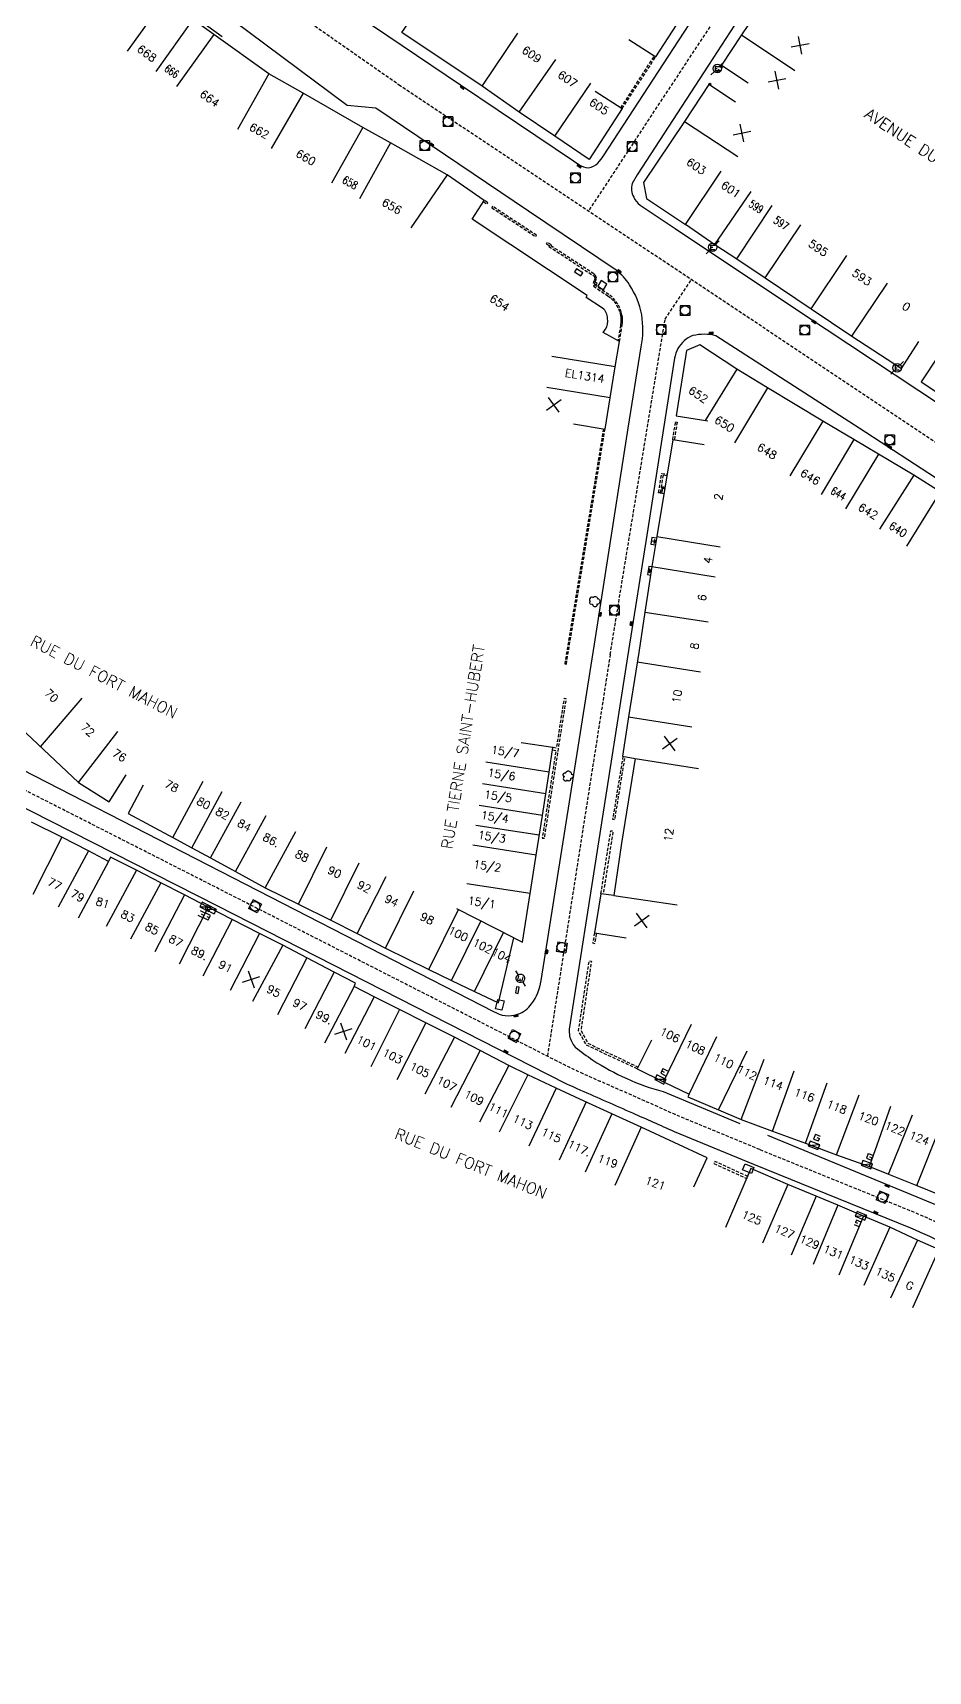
# Model space of a CAD drawing. Header units: millimetres. Extents: x 116000 to 117000, y 126000 to 127000.
# Drawn here: x 116277.5 to 116417.3, y 126148.3 to 126404.2 of the extents above; entities that cross this region are included whole.
import ezdxf
from ezdxf.enums import TextEntityAlignment as Align

# ---------------------------------------------------------------- set-up
doc = ezdxf.new("R2010")
doc.units = ezdxf.units.MM
doc.linetypes.add('DASHED', pattern=[0.75, 0.5, -0.25])
doc.layers.get('0').update_dxf_attribs({"linetype": 'CONTINUOUS'})
for name, color, linetype in [('W0001', 6, 'DASHED'), ('W0008', 7, 'CONTINUOUS'), ('W0100', 7, 'CONTINUOUS'), ('W0112', 1, 'DASHED'), ('W0300', 7, 'CONTINUOUS'), ('W0334', 7, 'CONTINUOUS'), ('W0400', 7, 'CONTINUOUS'), ('W0420', 7, 'CONTINUOUS'), ('W0430', 7, 'CONTINUOUS'), ('W0432', 7, 'CONTINUOUS'), ('W0471', 7, 'CONTINUOUS'), ('W0984', 7, 'CONTINUOUS'), ('W0989', 7, 'CONTINUOUS'), ('W0991', 7, 'CONTINUOUS'), ('W1102', 7, 'CONTINUOUS'), ('W1471', 7, 'CONTINUOUS')]:
    doc.layers.add(name, color=color, linetype=linetype)
doc.styles.get("Standard").update_dxf_attribs({"font": 'romans.shx', "width": 0.85})

# ---------------------------------------------------------------- blocks, each defined once
blk = doc.blocks.new('t991o')
at = {"color": 0, "linetype": 'Continuous'}
for p, q in [((-1, 1), (1, -1)), ((-1, -1), (1, 1))]:
    blk.add_line(p, q, dxfattribs=at)
blk = doc.blocks.new('T420')
for p, q in [((0.75, 0.75), (-0.75, 0.75)), ((-0.75, 0.75), (-0.75, -0.75)), ((0.75, 0.75), (0.75, -0.75)), ((0.75, -0.75), (-0.75, -0.75))]:
    blk.add_line(p, q)
blk.add_ellipse((0, 0), major_axis=(-0.53, 0.53), ratio=1, start_param=3.926991, end_param=10.210176)
blk = doc.blocks.new('T400')
for p, q in [((-0.15, 0.3), (0.15, 0.3)), ((-0.15, -0.25), (-0.15, 0.3)), ((-0.15, 0.15), (0.15, 0.15)), ((-0.15, 0), (0.15, 0)), ((0.15, 0.3), (0.15, -0.25)), ((-0.15, -0.15), (0.15, -0.15)), ((-0.15, -0.25), (-0.15, -0.3)), ((-0.15, -0.3), (0.15, -0.3)), ((0.15, -0.3), (0.15, -0.25))]:
    blk.add_line(p, q)
blk = doc.blocks.new('T471')
for p, q in [((-0.333334, 0.333334), (-0.333334, -0.333334)), ((-0.333334, 0.333334), (0.333334, 0.333334)), ((-0.333334, 0), (0, 0)), ((0.500001, 0.500001), (1.000002, 1.000002)), ((-0.500001, -0.500001), (-1.000002, -1.000002)), ((-0.333334, -0.333334), (0.333334, -0.333334))]:
    blk.add_line(p, q)
blk.add_ellipse((0, 0), major_axis=(0.471405, 0.471405), ratio=1, start_param=5.4977871438, end_param=11.780972451)
blk = doc.blocks.new('T300')
for p, q in [((-0.8, 0.51), (-0.86, 0.34)), ((-0.86, 0.34), (-0.86, 0.17)), ((-0.86, 0.17), (-0.74, 0.06)), ((-0.69, 0.63), (-0.8, 0.51)), ((-0.8, -0.06), (-0.74, 0.06)), ((-0.74, 0.06), (-0.69, 0.11)), ((-0.57, 0.69), (-0.69, 0.63)), ((-0.46, 0.69), (-0.57, 0.69)), ((-0.29, 0.63), (-0.46, 0.69)), ((-0.29, 0.63), (-0.17, 0.74)), ((-0.23, 0.57), (-0.29, 0.63)), ((-0.17, 0.74), (-0.06, 0.8)), ((-0.06, 0.8), (0.06, 0.8)), ((0.06, 0.8), (0.23, 0.74)), ((0.23, 0.74), (0.34, 0.63)), ((0.34, 0.63), (0.4, 0.51)), ((0.46, 0.46), (0.34, 0.46)), ((0.4, 0.51), (0.4, 0.46)), ((0.57, 0.4), (0.46, 0.46)), ((0.57, 0.4), (0.69, 0.29)), ((0.69, 0.29), (0.74, 0.17)), ((0.74, 0.06), (0.69, -0.17)), ((0.74, 0.17), (0.74, 0.06)), ((-0.8, -0.17), (-0.8, -0.06)), ((-0.8, -0.23), (-0.8, -0.17)), ((-0.74, -0.34), (-0.8, -0.23)), ((-0.69, -0.4), (-0.74, -0.34)), ((-0.51, -0.46), (-0.69, -0.4)), ((-0.4, -0.46), (-0.51, -0.46)), ((-0.4, -0.46), (-0.34, -0.46)), ((-0.34, -0.46), (-0.34, -0.4)), ((-0.34, -0.51), (-0.34, -0.46)), ((-0.29, -0.63), (-0.34, -0.51)), ((-0.17, -0.74), (-0.29, -0.63)), ((-0.06, -0.8), (-0.17, -0.74)), ((0.06, -0.8), (-0.06, -0.8)), ((0.17, -0.74), (0.06, -0.8)), ((0.23, -0.69), (0.17, -0.74)), ((0.29, -0.46), (0.23, -0.46)), ((0.29, -0.63), (0.23, -0.69)), ((0.46, -0.4), (0.29, -0.46)), ((0.34, -0.51), (0.29, -0.63)), ((0.34, -0.51), (0.34, -0.46)), ((0.57, -0.34), (0.46, -0.4)), ((0.63, -0.29), (0.57, -0.34)), ((0.69, -0.17), (0.63, -0.29))]:
    blk.add_line(p, q)
blk = doc.blocks.new('T430')
at = {"flags": 128}
for points in [[(0.8, 0.8), (-0.8, 0.8)], [(-0.8, 0.8), (-0.8, 0)], [(0.8, 0.8), (-0.8, 0)], [(-0.8, 0), (0.8, 0)], [(-0.4, 2.1), (0.4, 2.1)], [(-0.4, 2.1), (-0.4, 1.3)], [(-0.4, 1.7), (0, 1.7)], [(-0.4, 1.3), (0.4, 1.3)], [(0.8, 0), (0.8, 0.8)]]:
    blk.add_lwpolyline(points, dxfattribs=at)
blk = doc.blocks.new('T1471')
at = {"color": 0, "linetype": 'Continuous', "flags": 128}
blk.add_lwpolyline([(-0.75, -0.5), (-0.75, 0.5), (0.75, 0.5), (0.75, -0.5), (-0.75, -0.5)], dxfattribs=at)
blk = doc.blocks.new('T432')
at = {"flags": 128}
for points in [[(0.8, 0.8), (-0.8, 0.8)], [(-0.8, 0.8), (-0.8, 0)], [(0.8, 0.8), (-0.8, 0)], [(-0.8, 0), (0.8, 0)], [(-0.4, 2.1), (-0.4, 1.3)], [(-0.4, 1.3), (0.4, 1.3)], [(-0.39, 2.1), (0.41, 2.1)], [(0, 1.7), (0.4, 1.7)], [(0.4, 1.3), (0.4, 1.7)], [(0.8, 0), (0.8, 0.8)]]:
    blk.add_lwpolyline(points, dxfattribs=at)

msp = doc.modelspace()

# ---------------------------------------------------------------- linework, layer by layer
at = {"layer": 'W0001'}
for points in [[(117000, 126537.97), (116762.97, 126477.2), (116728.39, 126467.1), (116640.04, 126445.66), (116631.21, 126442.12), (116461.83, 126336.15), (116451.49, 126333.62), (116439.12, 126332.61), (116428.77, 126334.13), (116421.2, 126338.42), (116334.87, 126395.95), (116266.21, 126443.89), (116232.64, 126469.38), (116210.43, 126481.24), (116200.83, 126485.52), (116161.46, 126496.12), (116134.45, 126499.4), (116042.57, 126490.32), (116000, 126485.86)], [(116392.68, 126419.6), (116364.23, 126376.38)], [(116367.64, 126307.11), (116376.22, 126359.52), (116380.31, 126365.66)]]:
    msp.add_lwpolyline(points, dxfattribs=at)
at = {"layer": 'W0001', "flags": 128}
for points in [[(116391.02, 126229.76), (116378.64, 126234.86, 0.000581), (116372.19, 126237.73, 0.000729), (116364.07, 126241.31, -0.017798), (116359.06, 126243.72), (116307.52, 126270), (116242.44, 126303.12), (116199.66, 126324.96, -0.004496), (116193.67, 126328.27, -0.001756), (116191.35, 126329.6, -0.00837), (116188.99, 126331.01), (116173.44, 126340.97), (116165.06, 126347.42), (116129.38, 126374.93)], [(116367.64, 126307.11), (116357.84, 126244.34, 0.076326)], [(116391.02, 126229.76), (116415.57, 126219.79, -0.001365), (116421.53, 126217.12, -0.001213), (116426.81, 126214.72), (116461.1, 126198.45), (116469.03, 126194.67), (116472.58, 126190.93), (116475.9, 126186.8), (116480.27, 126184.14), (116522.55, 126164.25), (116527.02, 126162.8), (116531.32, 126162.93), (116535.68, 126164.24)]]:
    msp.add_lwpolyline(points, format="xyb", dxfattribs=at)
at = {"layer": 'W0008', "flags": 128}
for points in [[(116348.15, 126446.52), (116336.52, 126427.15), (116331.37, 126418.52), (116326.23, 126409.91, 0.1559), (116326.2, 126409.45, -0.0795), (116326.08, 126408.38), (116344.25, 126396.1), (116361.92, 126384.26), (116362.75, 126383.69, 0.1344), (116364.25, 126383.16, 0.1674), (116365.69, 126383.9, 0.0639), (116366.62, 126385.04), (116377.54, 126401.79), (116390.2, 126421.22)], [(116395.17, 126417.98), (116383.01, 126399.21), (116371.83, 126382.06), (116371.1, 126380.68, 0.2282), (116371.32, 126378.58, 0.1384), (116372.31, 126377.31), (116377.77, 126373.67), (116397.66, 126360.41), (116415.82, 126348.37), (116425.86, 126341.68, 0.0977), (116433.38, 126338.89, 0.0351), (116439.36, 126338.14, 0.0361), (116447.43, 126338.32, 0.0413), (116457.31, 126339.99, 0.0372), (116464.04, 126342.26, 0.033), (116471.18, 126345.96), (116478.15, 126350.1), (116479.97, 126353.6), (116510.67, 126372.84), (116519.19, 126378.18), (116548.17, 126396.34), (116572.02, 126411.37), (116588.81, 126421.78), (116611.15, 126435.82)], [(116365.22, 126308.75), (116366.94, 126320.09), (116370.47, 126342.47), (116372.5, 126355.18, 0.0828), (116372.57, 126360.2, 0.1018), (116370.64, 126364.89, 0.0986), (116368.57, 126367.14), (116354.87, 126376.4), (116331.05, 126392.47), (116326.6, 126392.9), (116306.17, 126408.07), (116282.34, 126425.66), (116278.28, 126428.64, 0.0504), (116276.53, 126429.64, 0.0524), (116274.63, 126430.31), (116259.53, 126433.85)], [(116217.89, 126408.15), (116193.74, 126371.21), (116176.49, 126344.82, 0.111552), (116176.19, 126343.79, 0.091818), (116176.29, 126342.92, 0.079124), (116176.75, 126341.98), (116181.77, 126338.6, 0.010382), (116189.24, 126333.99, 0.008083), (116195.18, 126330.61, 0.008856), (116197.01, 126329.66), (116244.78, 126305.07), (116349.45, 126251.35), (116349.45, 126251.35, 0.230778), (116353.19, 126250.9, 0.156931), (116355.38, 126252.52, 0.121396), (116356.85, 126256.17), (116365.22, 126308.75)], [(116485.15, 126261.94), (116491.57, 126289.98, 0.1615), (116491.37, 126292.26, 0.0854), (116490.21, 126293.74), (116480.09, 126299.67, 0.0064), (116472.64, 126303.93, 0.0186), (116461.36, 126309.6), (116457.81, 126311.23, -0.0145), (116454.83, 126312.73, -0.0091), (116452.61, 126313.94), (116444.78, 126318.46, -0.0033), (116437.82, 126322.51, -0.0024), (116432.71, 126325.59, -0.0074), (116428.14, 126328.43), (116406.51, 126342.47), (116384.16, 126356.91, 0.1225), (116380.56, 126356.93, 0.1808), (116378.21, 126354.9, 0.0863), (116377.71, 126353.41), (116373.35, 126325.78), (116370.49, 126307.74)], [(116390.07, 126227.45), (116377.66, 126232.55, 0.000584), (116371.17, 126235.44, 0.000729), (116363.06, 126239.01, -0.017745), (116357.9, 126241.5), (116306.38, 126267.77), (116241.3, 126300.88), (116198.49, 126322.74, -0.004517), (116192.44, 126326.09, -0.001756), (116190.1, 126327.43, -0.008422), (116187.65, 126328.89), (116167.18, 126342, 0.157913), (116163.83, 126343.11, 0.112635), (116161.34, 126342.57, 0.23769), (116156.97, 126337.04), (116154.38, 126326.16, -0.005923), (116152.2, 126317.44, -0.003459), (116150.83, 126312.37, -0.020277), (116146.79, 126299.83), (116115.57, 126219.85)], [(116370.49, 126307.74), (116361.26, 126248.59, 0.072988), (116361.31, 126247.52, 0.136366), (116362.19, 126245.76, 0.023066), (116364.94, 126243.75, 0.08202), (116375.91, 126238.84), (116387.89, 126233.82)], [(116392.2, 126232), (116417.9, 126221.39, -0.008427), (116421.15, 126220.05, -0.005078), (116423.08, 126219.19), (116463.43, 126200.8, 0.239273), (116469.53, 126200.97, 0.195657), (116472.75, 126204.9), (116474.88, 126214.7), (116480.47, 126241.48), (116485.15, 126261.94)], [(116521.42, 126000, 0.008187), (116521.77, 126011.73), (116522.06, 126037.34, -0.003895), (116522.55, 126054.54, -0.003529), (116523.22, 126070.11, -0.011747), (116525.22, 126097.11), (116531.62, 126153.14, 0.173513), (116530.81, 126156.7, 0.143603), (116528.51, 126158.71), (116473.58, 126184.62, -0.022708), (116473.01, 126184.98, -0.028168), (116472.36, 126185.49), (116465.32, 126192.34, 0.075951), (116464.28, 126193.31, 0.040454), (116463.63, 126193.68), (116425.73, 126212.46, 0.001205), (116420.5, 126214.84, 0.001356), (116414.59, 126217.48), (116390.07, 126227.45)]]:
    msp.add_lwpolyline(points, format="xyb", dxfattribs=at)
at = {"layer": 'W0100'}
for p, q in [((116375.61, 126333.33), (116376.18, 126333.24)), ((116375.45, 126332.35), (116376.02, 126332.25))]:
    msp.add_line(p, q, dxfattribs=at)
at = {"layer": 'W0100', "flags": 128}
for points in [[(116370.57, 126403.22), (116374.77, 126400.5), (116388.65, 126421.93)], [(116396.47, 126407.35), (116392.32, 126410.13), (116388.16, 126403.91), (116385.01, 126399.17), (116389.18, 126396.41)], [(116387.23, 126393.42), (116383.06, 126396.19), (116379.23, 126390.41), (116372.86, 126380.86), (116373.33, 126378.36), (116379.39, 126374.3)], [(116379.4, 126374.32), (116383.99, 126371.18), (116387.41, 126368.93), (116391.82, 126365.96), (116399.04, 126361.13), (116405.36, 126356.86), (116413.11, 126351.81), (116415.84, 126356)], [(116425.9, 126322.45), (116428.55, 126326.69), (116419.18, 126332.52), (116415.05, 126335.13), (116409.53, 126338.43), (116405.66, 126340.71), (116400.82, 126343.59), (116392.19, 126348.76), (116387.44, 126351.69), (116381.63, 126355.51), (116379.58, 126354.61), (116377.95, 126344.39), (116382.88, 126343.6)], [(116418.97, 126353.89), (116416.2, 126349.73), (116419.26, 126347.69), (116427.03, 126342.58), (116428.75, 126342.66), (116433.28, 126347.07), (116437.94, 126351.64), (116440.11, 126353.89), (116436.51, 126357.35)], [(116382.34, 126339.85), (116377.4, 126340.66), (116374.92, 126325.57), (116374.15, 126320.87), (116373.04, 126313.74), (116372.09, 126307.44)], [(116372.09, 126307.44), (116370.5, 126297.36), (116369.57, 126291.2), (116371.54, 126290.88), (116369.39, 126277.63), (116368.19, 126269.44), (116366.2, 126269.73), (116366.2, 126269.73)], [(116276.22, 126301.88), (116272.8, 126298.24), (116284.61, 126287.12), (116289.4, 126284.09), (116292.07, 126288.32)], [(116294.75, 126286.68), (116292.37, 126282.28), (116299.35, 126278.5), (116302.33, 126276.9), (116305.23, 126275.32), (116309.12, 126273.2), (116313.76, 126270.67), (116318.97, 126268.09), (116324.02, 126265.6), (116328.14, 126263.51), (116332.58, 126261.25), (116339.34, 126257.9), (116342.86, 126256.18), (116346.46, 126254.46), (116350.19, 126252.67), (116352.59, 126262.85), (116353.97, 126262.14), (116355.15, 126269.75), (116356.09, 126275.78), (116357.05, 126281.98), (116358.11, 126288.74), (116358.7, 126292.56), (116353.76, 126293.33)], [(116380.68, 126223.93), (116382.79, 126228.46), (116372.49, 126233.26), (116367.89, 126235.35), (116363.6, 126237.34), (116359.19, 126239.37), (116354.8, 126241.43), (116351.82, 126242.92), (116347.32, 126245.24), (116343.32, 126247.31), (116338.88, 126249.58), (116334.76, 126251.63), (116330.78, 126253.65), (116327.65, 126255.26), (116327.9, 126255.76), (116324.54, 126257.5), (116320.27, 126259.7), (116316.52, 126261.72), (116312.9, 126263.5), (116308.61, 126265.71), (116304.87, 126267.62), (116301.16, 126269.54), (116297.47, 126271.42), (116293.66, 126273.41), (116289.63, 126275.45), (116289.32, 126274.76), (116286.2, 126276.43), (116282.01, 126278.55), (116277.31, 126280.93)], [(116366.2, 126269.73), (116365.21, 126263.65), (116370.14, 126262.84)], [(116374.07, 126246.84), (116371.88, 126242.35), (116375.95, 126240.36), (116379.96, 126238.43), (116379.78, 126237.99), (116384.58, 126235.97), (116388.11, 126234.47), (116392.57, 126232.79)], [(116392.57, 126232.79), (116392.98, 126232.64), (116398.15, 126230.78), (116402.97, 126228.94), (116408.12, 126227.11), (116411.12, 126225.9), (116415.51, 126224.15), (116419.12, 126222.71), (116419.12, 126222.69), (116423.3, 126220.99), (116426.57, 126219.42), (116430.97, 126217.37), (116433.4, 126216.24), (116436.46, 126214.79), (116440.28, 126213.02), (116442.93, 126211.81), (116447.3, 126209.89), (116450.86, 126208.24), (116454.58, 126206.47), (116457.11, 126205.25), (116459.92, 126203.88), (116462.11, 126208.37)], [(116464.48, 126190.91), (116459.91, 126193.57), (116456.73, 126195.41), (116452, 126198.03), (116448.78, 126199.83), (116445.69, 126201.35), (116441.73, 126203.3), (116437.33, 126205.42), (116434.52, 126206.79), (116431.41, 126208.31), (116426.69, 126210.63), (116422.31, 126212.64), (116418.94, 126214.15), (116415.65, 126215.61), (116411.32, 126217.64), (116407.19, 126219.38), (116403.17, 126221.06), (116399.79, 126222.47), (116395.39, 126224.33), (116389.61, 126226.81)]]:
    msp.add_lwpolyline(points, dxfattribs=at)
at = {"layer": 'W0100'}
for points in [[(116365.32, 126395.11), (116369.51, 126392.39), (116364.36, 126384.46), (116359, 126388.09), (116353.45, 126391.86), (116347.65, 126395.89), (116335.1, 126404.3), (116340.52, 126412.17), (116344.65, 126409.36)], [(116375.73, 126332.3), (116375.89, 126333.29), (116375.67, 126333.11), (116376.05, 126333.04), (116375.89, 126333.29)], [(116374.87, 126325.28), (116374.15, 126325.4), (116373.98, 126324.34), (116374.7, 126324.22)], [(116374.07, 126324.87), (116374.78, 126324.75), (116374.55, 126325.08), (116374.46, 126324.52), (116374.78, 126324.75)], [(116374.13, 126320.79), (116373.66, 126320.87), (116373.46, 126319.59), (116373.94, 126319.52)], [(116373.56, 126320.23), (116374.04, 126320.16), (116373.8, 126320.48), (116373.71, 126319.92), (116374.04, 126320.16)]]:
    msp.add_lwpolyline(points, dxfattribs=at)
at = {"layer": 'W0100', "flags": 128}
msp.add_lwpolyline([(116361.92, 126343.13), (116366.85, 126342.33), (116367.64, 126347.22), (116368.42, 126352.05), (116369.11, 126356.01), (116366.56, 126357.44), (116366.9, 126357.93, 0.1804), (116367.24, 126359.62, 0.2221), (116366.46, 126361.23), (116363.88, 126362.9), (116364.07, 126363.19), (116346.07, 126375.12), (116347.96, 126378.06), (116342.17, 126382.03), (116333.34, 126387.05), (116329, 126389.46), (116319.72, 126394.8), (116314.35, 126397.83), (116305.77, 126403.97), (116302.49, 126406.31)], format="xyb", dxfattribs=at)
at = {"layer": 'W0100'}
for points in [[(116363.05, 126366.26), (116363.36, 126366.73), (116362.38, 126367.35), (116362.07, 126366.88)], [(116366.59, 126364.08), (116367.14, 126364.96), (116366.24, 126365.56), (116365.7, 126364.68)]]:
    msp.add_lwpolyline(points, close=True, dxfattribs=at)
at = {"layer": 'W0100', "flags": 128}
msp.add_lwpolyline([(116353.26, 126254.16), (116353.44, 126255.12), (116353.04, 126255.2), (116352.85, 126254.24)], close=True, dxfattribs=at)
at = {"layer": 'W0112'}
for p, q in [((116369.3, 126392.52), (116374.56, 126400.64)), ((116369.51, 126392.39), (116374.77, 126400.51))]:
    msp.add_line(p, q, dxfattribs=at)
for points in [[(116385.22, 126399.06), (116384.59, 126398.02), (116384.37, 126398.16), (116385.01, 126399.19)], [(116383.07, 126396.19), (116383.18, 126396.37), (116383.39, 126396.23), (116383.27, 126396.05)], [(116347.84, 126377.88), (116348.37, 126377.5), (116348.52, 126377.7), (116347.98, 126378.09), (116347.96, 126378.06)], [(116369.11, 126356.01), (116369.51, 126358.57), (116369.56, 126358.97), (116369.57, 126359.38), (116369.54, 126359.79), (116369.48, 126360.2), (116369.38, 126360.6), (116369.15, 126361.25), (116368.83, 126361.87), (116368.43, 126362.43), (116367.96, 126362.94), (116367.43, 126363.36), (116365.4, 126364.72), (116365.61, 126365.05), (116365.32, 126365.29), (116365.37, 126365.42), (116365.42, 126365.54), (116365.46, 126365.66), (116365.48, 126365.79), (116365.49, 126365.91), (116365.46, 126366.06), (116365.4, 126366.21), (116365.32, 126366.35), (116365.21, 126366.47), (116365.09, 126366.57), (116358.39, 126370.96), (116358.46, 126371.09), (116357.8, 126371.5), (116357.67, 126371.28), (116358.13, 126371), (116358.06, 126370.88), (116364.94, 126366.37), (116365.04, 126366.29), (116365.12, 126366.2), (116365.18, 126366.1), (116365.22, 126366), (116365.24, 126365.89), (116365.24, 126365.81), (116365.22, 126365.72), (116365.19, 126365.62), (116365.14, 126365.51), (116365.01, 126365.22), (116365.28, 126365), (116365.06, 126364.65), (116367.28, 126363.16), (116367.79, 126362.75), (116368.24, 126362.28), (116368.62, 126361.74), (116368.92, 126361.15), (116369.14, 126360.53), (116369.23, 126360.15), (116369.29, 126359.76), (116369.32, 126359.38), (116369.31, 126358.99), (116369.27, 126358.6), (116368.87, 126356.14)], [(116377.4, 126340.66), (116377.86, 126343.47), (116378.1, 126343.43), (116377.65, 126340.62)], [(116366.59, 126342.37), (116360.55, 126305.65), (116360.8, 126305.61), (116366.84, 126342.33)], [(116376.48, 126335.03), (116375.89, 126335.13), (116375.45, 126332.35), (116375.2, 126332.39), (116375.69, 126335.41), (116376.52, 126335.28)]]:
    msp.add_lwpolyline(points, dxfattribs=at)
msp.add_lwpolyline([(116349.15, 126376.92), (116356.01, 126372.4), (116356.15, 126372.6), (116349.29, 126377.13)], close=True, dxfattribs=at)
at = {"layer": 'W0112', "flags": 128}
for points in [[(116358.65, 126292.21), (116359.18, 126292.13), (116357.03, 126278.44), (116357.38, 126278.39), (116360.79, 126300.17), (116360.44, 126300.23), (116359.23, 126292.48), (116358.7, 126292.56)], [(116359.52, 126292.08), (116359.52, 126292.08)], [(116369.63, 126291.19), (116368.03, 126281.36), (116368.37, 126281.31), (116369.97, 126291.13)], [(116366.2, 126269.73), (116367.74, 126279.58), (116368.09, 126279.53), (116366.55, 126269.67)], [(116365.21, 126263.65), (116364.9, 126262.04), (116365.24, 126261.97), (116365.55, 126263.59)], [(116371.88, 126242.35), (116363.91, 126246.09), (116362.71, 126248.33), (116364.37, 126259.27), (116364.71, 126259.22), (116363.07, 126248.39), (116364.17, 126246.36), (116372.03, 126242.66)]]:
    msp.add_lwpolyline(points, dxfattribs=at)
msp.add_lwpolyline([(116389.15, 126225.54), (116384, 126227.89), (116383.85, 126227.57), (116389, 126225.22)], close=True, dxfattribs=at)
at = {"layer": 'W0334', "flags": 128}
msp.add_lwpolyline([(116307.08, 126403.62), (116288.2, 126417.28)], dxfattribs=at)
at = {"layer": 'W1102'}
for p, q in [((116298.08, 126409.5), (116292.22, 126401.39)), ((116302.49, 126406.31), (116296.68, 126398.17)), ((116347.65, 126395.89), (116353.22, 126404.2)), ((116305.77, 126403.97), (116299.95, 126395.84)), ((116388.16, 126403.91), (116396.47, 126398.35)), ((116353.45, 126391.86), (116359.16, 126400.07)), ((116314.35, 126397.83), (116309.44, 126389.11)), ((116319.72, 126394.8), (116314.73, 126386.14)), ((116359, 126388.09), (116364.62, 126396.37)), ((116329, 126389.46), (116324.14, 126380.73)), ((116379.23, 126390.41), (116387.57, 126384.89)), ((116333.34, 126387.05), (116328.48, 126378.31)), ((116342.17, 126382.03), (116336.51, 126373.79)), ((116379.39, 126374.3), (116384.95, 126382.61)), ((116383.99, 126371.18), (116389.63, 126379.43)), ((116387.41, 126368.93), (116392.91, 126377.28)), ((116391.82, 126365.96), (116397.41, 126374.25)), ((116399.04, 126361.13), (116404.59, 126369.45)), ((116405.36, 126356.86), (116410.96, 126365.15)), ((116368.42, 126352.05), (116358.55, 126353.66)), ((116387.44, 126351.69), (116382.49, 126343.66)), ((116367.64, 126347.22), (116357.77, 126348.81)), ((116392.19, 126348.76), (116387.05, 126340.18)), ((116400.82, 126343.59), (116395.7, 126335)), ((116405.66, 126340.71), (116400.59, 126332.09)), ((116409.53, 126338.43), (116404.4, 126329.85)), ((116415.05, 126335.13), (116409.71, 126326.68)), ((116419.18, 126332.52), (116413.9, 126324.04)), ((116374.92, 126325.57), (116384.79, 126323.94)), ((116374.15, 126320.87), (116384.01, 126319.25)), ((116373.04, 126313.74), (116382.92, 126312.21))]:
    msp.add_line(p, q, dxfattribs=at)
at = {"layer": 'W1102', "flags": 128}
for points in [[(116371.85, 126305.94), (116381.73, 126304.38)], [(116278.7, 126292.68), (116285.21, 126300.29)], [(116370.5, 126297.36), (116380.38, 126295.8)], [(116284.61, 126287.12), (116290.77, 126295.06)], [(116358.11, 126288.74), (116348.23, 126290.29)], [(116371.54, 126290.88), (116381.41, 126289.28)], [(116299.35, 126278.5), (116304.08, 126287.31)], [(116357.58, 126285.36), (116347.7, 126286.9)], [(116302.33, 126276.9), (116307.07, 126285.7)], [(116305.23, 126275.32), (116310.02, 126284.1)], [(116309.12, 126273.2), (116313.92, 126281.97)], [(116357.05, 126281.98), (116347.17, 126283.52)], [(116313.76, 126270.67), (116318.54, 126279.46)], [(116356.57, 126278.88), (116346.69, 126280.41)], [(116282.01, 126278.55), (116277.5, 126269.63)], [(116286.2, 126276.43), (116281.48, 126267.61)], [(116318.97, 126268.09), (116323.38, 126277.06)], [(116356.09, 126275.78), (116346.21, 126277.31)], [(116289.32, 126274.76), (116284.6, 126265.94)], [(116324.02, 126265.6), (116328.43, 126274.58)], [(116293.66, 126273.41), (116288.95, 126264.59)], [(116297.47, 126271.42), (116292.76, 126262.61)], [(116328.14, 126263.51), (116332.68, 126272.42)], [(116355.15, 126269.75), (116345.26, 126271.3)], [(116301.16, 126269.54), (116296.55, 126260.67)], [(116332.58, 126261.25), (116337.01, 126270.21)], [(116368.19, 126269.44), (116378.09, 126267.99)], [(116304.87, 126267.62), (116300.33, 126258.71)], [(116339.34, 126257.9), (116343.96, 126267.25)], [(116352.59, 126262.85), (116343.68, 126267.39)], [(116308.61, 126265.71), (116304.02, 126256.83)], [(116312.9, 126263.5), (116308.3, 126254.61)], [(116342.86, 126256.18), (116347.45, 126265.47)], [(116346.46, 126254.46), (116351.01, 126263.66)], [(116316.52, 126261.72), (116311.78, 126252.91)], [(116320.27, 126259.7), (116315.68, 126250.81)], [(116324.54, 126257.5), (116319.96, 126248.61)], [(116327.65, 126255.26), (116323.06, 126246.37)], [(116330.78, 126253.65), (116326.19, 126244.76)], [(116334.76, 126251.63), (116330.26, 126242.71)], [(116338.88, 126249.58), (116334.34, 126240.67)], [(116375.95, 126240.36), (116380.33, 126249.35)], [(116343.32, 126247.31), (116338.72, 126238.44)], [(116379.96, 126238.43), (116384.3, 126247.44)], [(116347.32, 126245.24), (116342.74, 126236.35)], [(116351.82, 126242.92), (116347.25, 126234.03)], [(116384.58, 126235.97), (116389.01, 126245.17)], [(116388.11, 126234.47), (116391.67, 126243.89)], [(116354.8, 126241.43), (116350.3, 126232.49)], [(116392.98, 126232.64), (116396.35, 126242.05)], [(116359.19, 126239.37), (116354.94, 126230.31)], [(116398.15, 126230.78), (116401.52, 126240.2)], [(116402.97, 126228.94), (116406.54, 126238.29)], [(116363.89, 126237.2), (116359.69, 126228.13)], [(116367.89, 126235.35), (116363.75, 126226.25)], [(116408.12, 126227.11), (116411.47, 126236.54)], [(116411.12, 126225.9), (116414.82, 126235.19)], [(116372.49, 126233.26), (116368.35, 126224.16)], [(116415.51, 126224.15), (116419.21, 126233.44)], [(116389.61, 126226.81), (116385.67, 126217.61)], [(116395.39, 126224.33), (116391.45, 126215.14)], [(116399.79, 126222.47), (116395.89, 126213.26)], [(116403.17, 126221.06), (116399.33, 126211.83)], [(116407.19, 126219.38), (116403.32, 126210.15)], [(116411.32, 126217.64), (116407.26, 126208.5)], [(116415.65, 126215.61), (116411.4, 126206.56)], [(116418.94, 126214.15), (116414.84, 126205.03)]]:
    msp.add_lwpolyline(points, dxfattribs=at)

# ---------------------------------------------------------------- block references
at = {"layer": 'W0300'}
msp.add_blockref('T300', (116365.28, 126315.36), dxfattribs=at)
at = {"layer": 'W0300', "rotation": 80.95957486401907}
msp.add_blockref('T300', (116361.09, 126288.17), dxfattribs=at)
at = {"layer": 'W0400'}
for p, rotation in [((116344.59, 126395.72), 55.47242002997032), ((116339.79, 126386.76), 56.10879077711067), ((116362.82, 126383.43), 56.50309595461046), ((116369.05, 126366.94), 48.3797187759269), ((116399.47, 126359.1), 56.83551430740886), ((116383.44, 126357.34), 90), ((116411.28, 126339.53), 55.46864661069312), ((116366.05, 126313.42), 350.5748633305566), ((116370.94, 126311.94), 350.4830590693323), ((116357.71, 126260.64), 170.9595748640191), ((116352.95, 126250.67), 104.8727166319153), ((116351.34, 126245.02), 243.0163207674632), ((116410.91, 126224.11), 67.56451250247902), ((116409.08, 126219.88), 247.8866987348441)]:
    msp.add_blockref('T400', p, dxfattribs=dict(at, rotation=rotation))
at = {"layer": 'W0420'}
for p in [(116342.31, 126390.35), (116338.67, 126386.59), (116371.06, 126386.46), (116362.19, 126381.57), (116368.06, 126366.1), (116379.34, 126360.85), (116375.6, 126357.86), (116398.01, 126357.78), (116411.27, 126340.61), (116368.31, 126314.01)]:
    msp.add_blockref('T420', p, dxfattribs=at)
for p, rotation in [((116312.2, 126267.77), 332.8329427891229), ((116360.07, 126261.37), 80.95957486401907), ((116352.7, 126247.51), 153.0163207674632), ((116410.15, 126222.29), 337.564512502479)]:
    msp.add_blockref('T420', p, dxfattribs=dict(at, rotation=rotation))
at = {"layer": 'W0430'}
for p, rotation in [((116304.63, 126268.03), 152.5462485784526), ((116305.48, 126267.65), 152.9859086499749), ((116375.32, 126240.35), 333.9929863740682)]:
    msp.add_blockref('T430', p, dxfattribs=dict(at, rotation=rotation))
at = {"layer": 'W0432'}
for p, rotation in [((116399.32, 126230.05), 339.1218329242481), ((116407.58, 126227.04), 340.4381827913488), ((116406.96, 126219.77), 157.2580208981256)]:
    msp.add_blockref('T432', p, dxfattribs=dict(at, rotation=rotation))
at = {"layer": 'W0471'}
for p in [(116384.37, 126398.66), (116383.65, 126370.73), (116412.45, 126351.91)]:
    msp.add_blockref('T471', p, dxfattribs=at)
at = {"layer": 'W0471', "rotation": 76.75718059941997}
msp.add_blockref('T471', (116353.63, 126256.5), dxfattribs=at)
at = {"layer": 'W0991'}
for p, rotation in [((116397.3, 126402.3), 56.23515353926946), ((116393.67, 126396.84), 56.4196569293644), ((116388.23, 126388.6), 56.43838270368986), ((116358.85, 126346.13), 80.85223283833108), ((116376.94, 126293.22), 81.44636507097667), ((116372.6, 126265.55), 80.72010880453566), ((116311.59, 126256.35), 333.9449968009812), ((116326.01, 126248.24), 333.9449968009812)]:
    msp.add_blockref('t991o', p, dxfattribs=dict(at, rotation=rotation))
at = {"layer": 'W1471'}
for p, rotation in [((116350.41, 126252.37), 76.75718059941997), ((116389.2, 126226.79), 157.8496241882356)]:
    msp.add_blockref('T1471', p, dxfattribs=dict(at, rotation=rotation))

# ---------------------------------------------------------------- texts
at = {"layer": 'W0984'}
msp.add_text('EL1314', height=1.25, rotation=350.7776, dxfattribs=at).set_placement((116363.69, 126350.64), align=Align.MIDDLE)
at = {"layer": 'W0989'}
for s, rotation, p in [('AVENUE DU ROI ALBERT', 326.3192, (116419.3, 126384.14)), ('RUE DU FORT MAHON', 332.8336, (116288.62, 126303.59)), ('RUE TIERNE SAINT-HUBERT', 80.9596, (116344.65, 126292.68)), ('RUE DU FORT MAHON', 337.8496, (116345.89, 126227.59))]:
    msp.add_text(s, height=1.75, rotation=rotation, dxfattribs=at).set_placement(p, align=Align.MIDDLE)
at = {"layer": 'W0991'}
for s, rotation, p in [('668', 324.1479, (116295.31, 126401.02)), ('609', 325.2192, (116355.4, 126400.86)), ('607', 325.8348, (116361, 126397.01)), ('664', 324.389, (116305.11, 126393.99)), ('605', 325.8571, (116365.92, 126392.73)), ('662', 330.6215, (116312.86, 126388.91)), ('660', 330.088, (116320.12, 126384.77)), ('603', 326.2224, (116381.09, 126383.39)), ('601', 325.6359, (116386.49, 126379.76)), ('656', 330.4022, (116333.56, 126377.15)), ('595', 326.2647, (116400.15, 126370.61)), ('593', 325.9341, (116406.96, 126366.04)), ('654', 326.4629, (116350.37, 126362.07)), ('0', 326.9126, (116413.88, 126361.46)), ('652', 326.6811, (116381.4, 126347.71)), ('650', 328.3201, (116385.49, 126343.13)), ('648', 329.1058, (116392.14, 126338.88)), ('646', 329.2257, (116398.89, 126334.85)), ('2', 80.6488, (116384.55, 126331.73)), ('642', 329.1095, (116407.92, 126329.49)), ('4', 80.6724, (116382.92, 126321.84)), ('6', 81.1574, (116381.99, 126316)), ('8', 81.2545, (116380.82, 126308.43)), ('70', 316.7309, (116280.42, 126300.67)), ('10', 81.0543, (116378.09, 126300.57)), ('72', 316.7309, (116286.09, 126295.34)), ('76', 327.6834, (116291.03, 126291.34)), ('15/7', 351.1095, (116351.24, 126291.86)), ('15/6', 351.1095, (116350.67, 126288.27)), ('78', 331.5425, (116299.19, 126286.55)), ('80', 331.7347, (116304.16, 126283.86)), ('15/5', 351.1095, (116350.14, 126284.88)), ('82', 331.5312, (116307.12, 126282.26)), ('84', 331.3517, (116310.53, 126280.41)), ('15/4', 351.1095, (116349.64, 126281.64)), ('86.', 331.4393, (116314.73, 126278.11)), ('15/3', 351.1095, (116349.16, 126278.54)), ('12', 81.1438, (116376.76, 126278.92)), ('88', 333.6062, (116319.53, 126275.63)), ('90', 333.8184, (116324.61, 126273.11)), ('15/2', 351.1095, (116348.45, 126273.98)), ('77', 333.1384, (116280.91, 126271.26)), ('92', 332.9942, (116329.24, 126270.8)), ('79', 331.8692, (116284.49, 126269.4)), ('81', 343.1065, (116288.41, 126268.32)), ('94', 333.0546, (116333.52, 126268.63)), ('15/1', 351.1095, (116347.59, 126268.29)), ('83', 332.083, (116292.32, 126266.23)), ('98', 333.6728, (116339.07, 126265.85)), ('85', 333.0029, (116296.11, 126264.26)), ('100', 333.6728, (116343.9, 126263.46)), ('87', 332.5462, (116299.81, 126262.36)), ('89.', 332.9859, (116303.54, 126260.44)), ('102', 333.6728, (116347.74, 126261.56)), ('104', 333.7794, (116350.67, 126260.11)), ('91', 332.6666, (116307.58, 126258.36)), ('95', 331.7072, (116315.12, 126254.52)), ('97', 332.7123, (116319.17, 126252.39)), ('99.', 332.6995, (116323.01, 126250.41)), ('106', 333.993, (116376.97, 126247.65)), ('101', 333.2279, (116329.61, 126246.39)), ('108', 334.3015, (116380.93, 126245.73)), ('103', 333.4433, (116333.67, 126244.35)), ('105', 332.9819, (116337.92, 126242.21)), ('110', 334.3015, (116385.35, 126243.6)), ('107', 332.5931, (116342.11, 126240.05)), ('112', 334.0108, (116389, 126241.81)), ('114', 340.049, (116393.08, 126240.12)), ('109', 332.7828, (116346.38, 126237.85)), ('116', 340.2766, (116397.97, 126238.28)), ('111', 333.2772, (116350.19, 126235.91)), ('118', 339.1218, (116403.02, 126236.42)), ('120', 340.4582, (116407.97, 126234.6)), ('113', 334.868, (116353.99, 126234.07)), ('115', 335.3038, (116358.45, 126232)), ('122', 338.1065, (116412.09, 126233.06)), ('117.', 335.1778, (116362.82, 126229.99)), ('124', 338.2816, (116415.92, 126231.53)), ('119', 340.049, (116367.27, 126227.95)), ('121', 340.049, (116374.7, 126224.51)), ('125', 336.8259, (116389.75, 126219.13)), ('127', 337.0341, (116394.86, 126216.95)), ('129', 337.4058, (116398.78, 126215.31)), ('131', 337.258, (116402.48, 126213.76)), ('133', 337.2449, (116406.48, 126212.08)), ('135', 334.8447, (116410.61, 126210.24)), ('G', 336.0947, (116414.41, 126208.5))]:
    msp.add_text(s, height=1.25, rotation=rotation, dxfattribs=at).set_placement(p, align=Align.MIDDLE)
for s, rotation, width, p in [('666', 324.493, 0.7, (116299.2, 126398.22)), ('658', 330.8961, 0.75, (116327.04, 126380.83)), ('599', 326.6554, 0.7, (116390.43, 126377.08)), ('597', 326.0313, 0.75, (116394.36, 126374.49)), ('644', 329.563, 0.75, (116403.29, 126332.24)), ('640', 327.7549, 0.9, (116412.58, 126326.64))]:
    msp.add_text(s, height=1.25, rotation=rotation, dxfattribs=dict(at, width=width)).set_placement(p, align=Align.MIDDLE)

doc.saveas('drawing.dxf')
